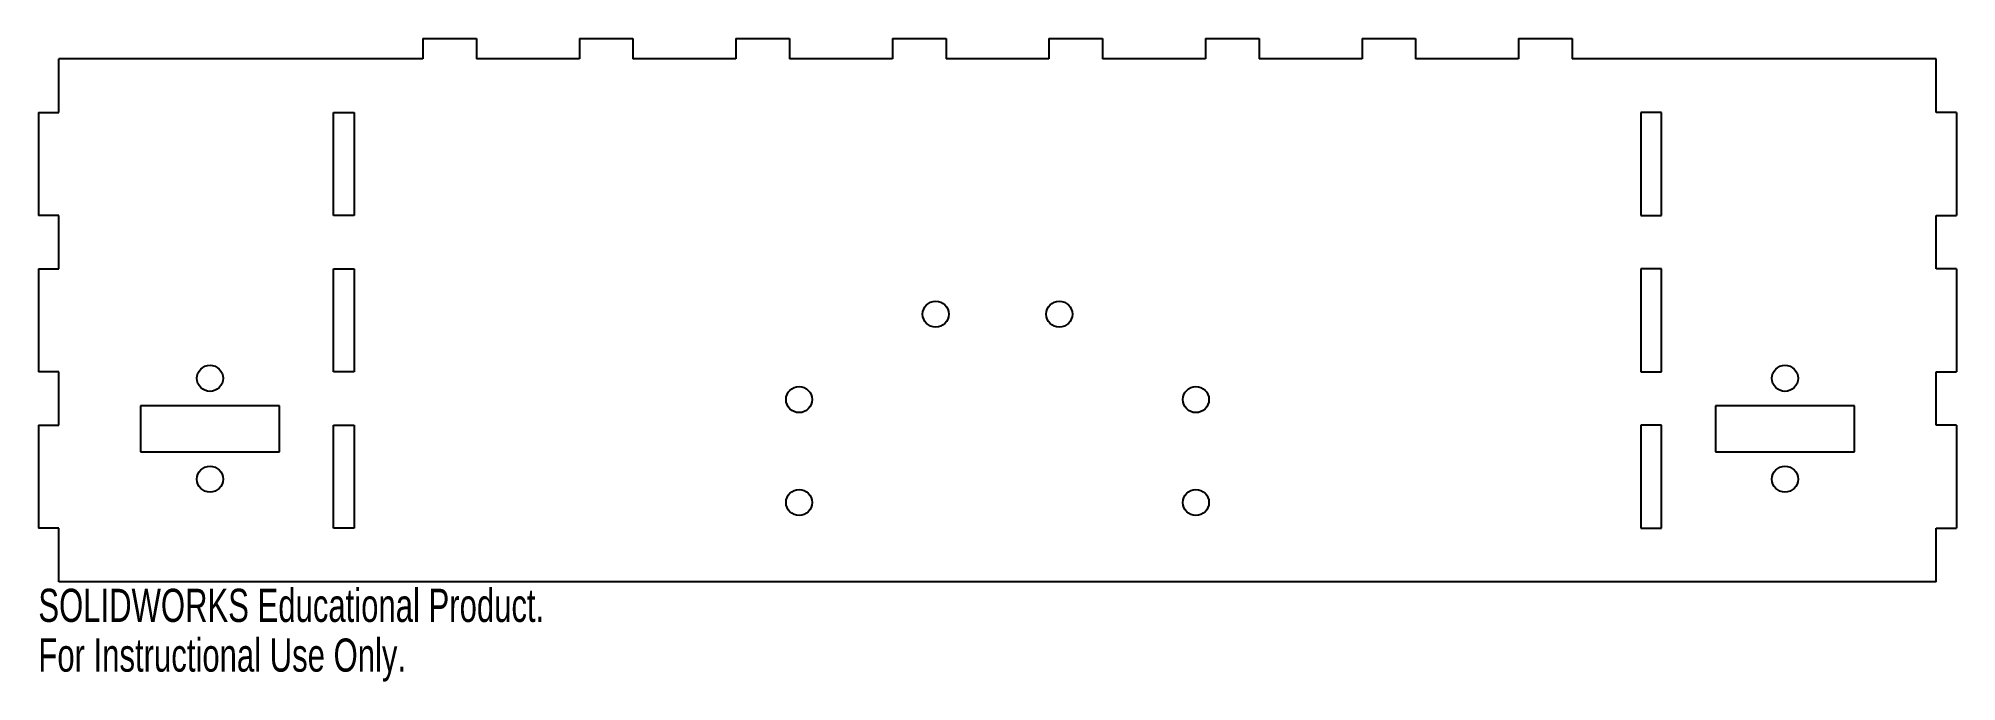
# Model space of a CAD drawing. Header units: millimetres. Extents: x -140 to 140, y -53 to 41.
import ezdxf

# ---------------------------------------------------------------- set-up
doc = ezdxf.new("R2010")
doc.units = ezdxf.units.MM
doc.styles.add('SLDTEXTSTYLE0', font='TXT', dxfattribs={"width": 0.7})

msp = doc.modelspace()

# ---------------------------------------------------------------- linework, layer by layer
at = {"color": 7, "linetype": 'Continuous', "lineweight": 25}
for p, q in [((-83.7, 41.1), (-75.9, 41.1)), ((-83.7, 41.1), (-83.7, 38.1)), ((-75.9, 41.1), (-75.9, 38.1)), ((-60.9, 41.1), (-53.1, 41.1)), ((-60.9, 41.1), (-60.9, 38.1)), ((-53.1, 41.1), (-53.1, 38.1)), ((-38.1, 41.1), (-30.3, 41.1)), ((-38.1, 41.1), (-38.1, 38.1)), ((-30.3, 41.1), (-30.3, 38.1)), ((-15.3, 41.1), (-7.5, 41.1)), ((-15.3, 41.1), (-15.3, 38.1)), ((-7.5, 41.1), (-7.5, 38.1)), ((7.5, 41.1), (15.3, 41.1)), ((7.5, 41.1), (7.5, 38.1)), ((15.3, 41.1), (15.3, 38.1)), ((30.3, 41.1), (38.1, 41.1)), ((30.3, 41.1), (30.3, 38.1)), ((38.1, 41.1), (38.1, 38.1)), ((53.1, 41.1), (60.9, 41.1)), ((53.1, 41.1), (53.1, 38.1)), ((60.9, 41.1), (60.9, 38.1)), ((75.9, 41.1), (83.7, 41.1)), ((75.9, 41.1), (75.9, 38.1)), ((83.7, 41.1), (83.7, 38.1)), ((-83.7, 38.1), (-136.7, 38.1)), ((-136.7, 30.3), (-136.7, 38.1)), ((-60.9, 38.1), (-75.9, 38.1)), ((-38.1, 38.1), (-53.1, 38.1)), ((-15.3, 38.1), (-30.3, 38.1)), ((7.5, 38.1), (-7.5, 38.1)), ((30.3, 38.1), (15.3, 38.1)), ((53.1, 38.1), (38.1, 38.1)), ((75.9, 38.1), (60.9, 38.1)), ((136.7, 38.1), (83.7, 38.1)), ((136.7, 30.3), (136.7, 38.1)), ((-139.7, 30.3), (-136.7, 30.3)), ((-139.7, 30.3), (-139.7, 15.3)), ((-96.7, 15.3), (-96.7, 30.3)), ((-96.7, 30.3), (-93.7, 30.3)), ((-93.7, 30.3), (-93.7, 15.3)), ((93.7, 30.3), (93.7, 15.3)), ((96.7, 30.3), (93.7, 30.3)), ((96.7, 15.3), (96.7, 30.3)), ((139.7, 30.3), (136.7, 30.3)), ((139.7, 30.3), (139.7, 15.3)), ((-136.7, 15.3), (-139.7, 15.3)), ((-136.7, 7.5), (-136.7, 15.3)), ((-93.7, 15.3), (-96.7, 15.3)), ((93.7, 15.3), (96.7, 15.3)), ((136.7, 7.5), (136.7, 15.3)), ((136.7, 15.3), (139.7, 15.3)), ((-139.7, 7.5), (-136.7, 7.5)), ((-139.7, 7.5), (-139.7, -7.5)), ((-96.7, -7.5), (-96.7, 7.5)), ((-96.7, 7.5), (-93.7, 7.5)), ((-93.7, 7.5), (-93.7, -7.5)), ((93.7, 7.5), (93.7, -7.5)), ((96.7, 7.5), (93.7, 7.5)), ((96.7, -7.5), (96.7, 7.5)), ((139.7, 7.5), (136.7, 7.5)), ((139.7, 7.5), (139.7, -7.5)), ((-136.7, -7.5), (-139.7, -7.5)), ((-136.7, -15.3), (-136.7, -7.5)), ((-93.7, -7.5), (-96.7, -7.5)), ((93.7, -7.5), (96.7, -7.5)), ((136.7, -15.3), (136.7, -7.5)), ((136.7, -7.5), (139.7, -7.5)), ((-124.8, -12.45), (-124.8, -19.15)), ((-104.6, -12.45), (-124.8, -12.45)), ((-104.6, -19.15), (-104.6, -12.45)), ((104.6, -12.45), (104.6, -19.15)), ((124.8, -12.45), (104.6, -12.45)), ((124.8, -19.15), (124.8, -12.45)), ((-139.7, -15.3), (-136.7, -15.3)), ((-139.7, -15.3), (-139.7, -30.3)), ((-96.7, -30.3), (-96.7, -15.3)), ((-96.7, -15.3), (-93.7, -15.3)), ((-93.7, -15.3), (-93.7, -30.3)), ((93.7, -15.3), (93.7, -30.3)), ((96.7, -15.3), (93.7, -15.3)), ((96.7, -30.3), (96.7, -15.3)), ((139.7, -15.3), (136.7, -15.3)), ((139.7, -15.3), (139.7, -30.3)), ((-124.8, -19.15), (-104.6, -19.15)), ((104.6, -19.15), (124.8, -19.15)), ((-136.7, -30.3), (-139.7, -30.3)), ((-136.7, -38.1), (-136.7, -30.3)), ((-93.7, -30.3), (-96.7, -30.3)), ((93.7, -30.3), (96.7, -30.3)), ((136.7, -38.1), (136.7, -30.3)), ((136.7, -30.3), (139.7, -30.3)), ((136.7, -38.1), (-136.7, -38.1))]:
    msp.add_line(p, q, dxfattribs=at)
for centre in [(-9, 0.9), (9, 0.9), (-114.7, -8.45), (114.7, -8.45), (-28.9, -11.55), (28.9, -11.55), (-114.7, -23.15), (114.7, -23.15), (-28.9, -26.55), (28.9, -26.55)]:
    msp.add_circle(centre, 1.9, dxfattribs=at)

# ---------------------------------------------------------------- texts
at = {"color": 7, "linetype": 'Continuous', "char_height": 4.8336, "attachment_point": 1, "style": 'SLDTEXTSTYLE0'}
for s, insert in [('SOLIDWORKS Educational Product.', (-139.7, -39.12)), ('For Instructional Use Only.', (-139.7, -46.37))]:
    msp.add_mtext(s, dxfattribs=dict(at, insert=insert))

doc.saveas('drawing.dxf')
